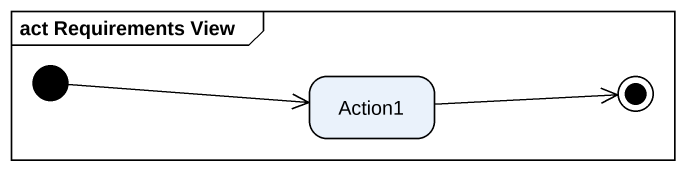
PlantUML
@startuml
mainframe act Requirements View
hide empty description
state Action1
[*] -right-> Action1
Action1 -right-> [*]
@enduml
